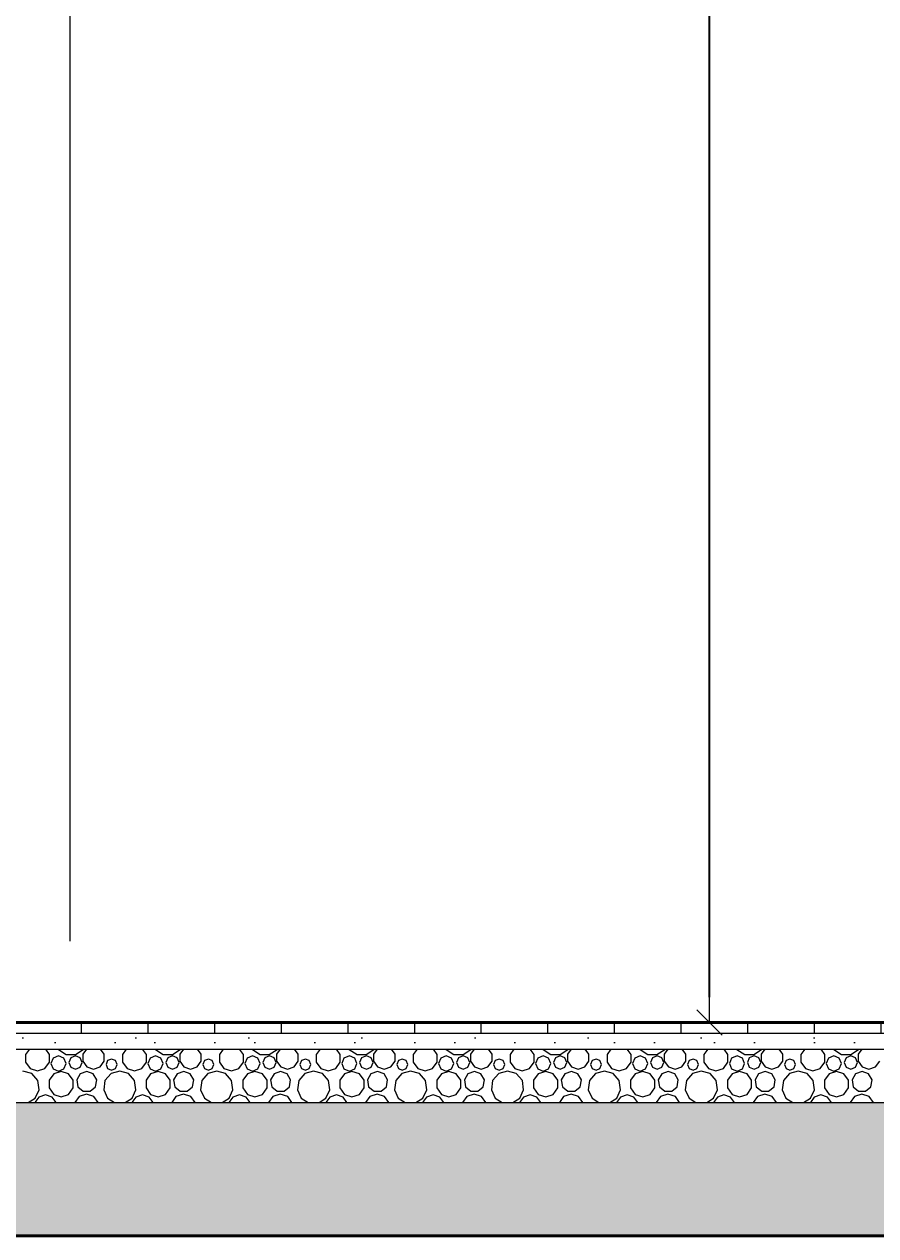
# Model space of a CAD drawing. Header units: millimetres. Extents: x 38742 to 206544, y -3832 to 13261.
# Drawn here: x 190677 to 193873, y 168 to 4715 of the extents above; entities that cross this region are included whole.
import ezdxf
from ezdxf.enums import TextEntityAlignment as Align

# ---------------------------------------------------------------- set-up
doc = ezdxf.new("R2010")
doc.units = ezdxf.units.MM
doc.header["$MEASUREMENT"] = 0
doc.linetypes.add('Штрихштриховая', pattern=[10936.110735, 5291.666508, -2116.666555, 1411.111116, -2116.666555])
for name, color, linetype in [('оси', 7, 'Continuous'), ('перекрытие', 7, 'Continuous'), ('размеры внутр', 7, 'Continuous')]:
    doc.layers.add(name, color=color, linetype=linetype)
for name, color, linetype, lineweight in [('оси_Ном._пера__96', 7, 'Continuous', 13), ('перекрытие_Ном._пера__94', 252, 'Continuous', 13), ('перекрытие_Ном._пера__97', 7, 'Continuous', 20), ('перекрытие_Ном._пера__99', 7, 'Continuous', 40)]:
    doc.layers.add(name, color=color, linetype=linetype, lineweight=lineweight)
doc.styles.add('СГЕНЕРИР_СТИЛЬ_1', font='gost_2_304-81_type.ttf')
doc.dimstyles.new('СГЕНЕРИР_СТИЛЬ__1', dxfattribs={"dimtxt": 270.000005, "dimasz": 95, "dimexe": 0.18, "dimexo": 0, "dimgap": 0.09, "dimtad": 1, "dimtih": 1, "dimtoh": 1, "dimdec": 0, "dimzin": 0, "dimdsep": 46, "dimtxsty": 'СГЕНЕРИР_СТИЛЬ_1', "dimblk": 'ARROWHEAD_6', "dimblk1": 'ARROWHEAD_6', "dimblk2": 'ARROWHEAD_6', "dimcen": 0.09, "dimclrd": 7, "dimclre": 7, "dimclrt": 98, "dimadec": 0, "dimazin": 0, "dimtfac": 1, "dimtdec": 4, "dimtmove": 0, "dimatfit": 3, "dimfxl": 1, "dimtolj": 1, "dimtzin": 0, "dimarcsym": 0})

# ---------------------------------------------------------------- blocks, each defined once
blk = doc.blocks.new('*X110', base_point=(125392.7, 968.2))
at = {"layer": 'перекрытие_Ном._пера__94', "linetype": 'Continuous'}
for p, q in [((190696.6, 868.2), (190682.3, 848.5)), ((190772.3, 848.5), (190758, 868.2)), ((190805.6, 868.2), (190806.2, 866.9)), ((190806.2, 866.9), (190835.2, 848.2)), ((190869.7, 848.2), (190898.7, 866.9)), ((190910.9, 868.2), (190897.1, 849.2)), ((190898.7, 866.9), (190899.3, 868.2)), ((190978, 849.2), (190964.2, 868.2)), ((191060.3, 868.2), (191046, 848.5)), ((191136, 848.5), (191121.7, 868.2)), ((191169.3, 868.2), (191169.9, 866.9)), ((191169.9, 866.9), (191198.9, 848.2)), ((191233.4, 848.2), (191262.4, 866.9)), ((191274.6, 868.2), (191260.8, 849.2)), ((191262.4, 866.9), (191263, 868.2)), ((191341.7, 849.2), (191327.9, 868.2)), ((191424.1, 868.2), (191409.8, 848.5)), ((191499.7, 848.5), (191485.4, 868.2)), ((191533, 868.2), (191533.6, 866.9)), ((191533.6, 866.9), (191562.6, 848.2)), ((191597.1, 848.2), (191626.1, 866.9)), ((191638.3, 868.2), (191624.5, 849.2)), ((191626.1, 866.9), (191626.7, 868.2)), ((191705.4, 849.2), (191691.7, 868.2)), ((191787.8, 868.2), (191773.5, 848.5)), ((191863.4, 848.5), (191849.1, 868.2)), ((191896.7, 868.2), (191897.3, 866.9)), ((191897.3, 866.9), (191926.3, 848.2)), ((191960.8, 848.2), (191989.8, 866.9)), ((192002, 868.2), (191988.2, 849.2)), ((191989.8, 866.9), (191990.4, 868.2)), ((192069.2, 849.2), (192055.4, 868.2)), ((192151.5, 868.2), (192137.2, 848.5)), ((192227.2, 848.5), (192212.9, 868.2)), ((192260.4, 868.2), (192261, 866.9)), ((192261, 866.9), (192290, 848.2)), ((192324.5, 848.2), (192353.6, 866.9)), ((192365.7, 868.2), (192351.9, 849.2)), ((192353.6, 866.9), (192354.1, 868.2)), ((192432.9, 849.2), (192419.1, 868.2)), ((192515.2, 868.2), (192500.9, 848.5)), ((192590.9, 848.5), (192576.6, 868.2)), ((192624.1, 868.2), (192624.7, 866.9)), ((192624.7, 866.9), (192653.8, 848.2)), ((192688.2, 848.2), (192717.3, 866.9)), ((192729.4, 868.2), (192715.6, 849.2)), ((192717.3, 866.9), (192717.9, 868.2)), ((192796.6, 849.2), (192782.8, 868.2)), ((192878.9, 868.2), (192864.6, 848.5)), ((192954.6, 848.5), (192940.3, 868.2)), ((192987.9, 868.2), (192988.4, 866.9)), ((192988.4, 866.9), (193017.5, 848.2)), ((193052, 848.2), (193081, 866.9)), ((193093.1, 868.2), (193079.3, 849.2)), ((193081, 866.9), (193081.6, 868.2)), ((193160.3, 849.2), (193146.5, 868.2)), ((193242.6, 868.2), (193228.3, 848.5)), ((193318.3, 848.5), (193304, 868.2)), ((193351.6, 868.2), (193352.2, 866.9)), ((193352.2, 866.9), (193381.2, 848.2)), ((193415.7, 848.2), (193444.7, 866.9)), ((193456.8, 868.2), (193443, 849.2)), ((193444.7, 866.9), (193445.3, 868.2)), ((193524, 849.2), (193510.2, 868.2)), ((193606.3, 868.2), (193592, 848.5)), ((193682, 848.5), (193667.7, 868.2)), ((193715.3, 868.2), (193715.9, 866.9)), ((193715.9, 866.9), (193744.9, 848.2)), ((193779.4, 848.2), (193808.4, 866.9)), ((193820.5, 868.2), (193806.8, 849.2)), ((193808.4, 866.9), (193809, 868.2)), ((190682.3, 848.5), (190682.3, 819.3)), ((190682.3, 819.3), (190699.5, 795.6)), ((190755.1, 795.6), (190772.3, 819.3)), ((190772.3, 819.3), (190772.3, 848.5)), ((190786.1, 835), (190777.8, 814.8)), ((190806.4, 843.4), (190786.1, 835)), ((190826.6, 835), (190806.4, 843.4)), ((190835, 814.8), (190826.6, 835)), ((190835.2, 848.2), (190869.7, 848.2)), ((190852.5, 836.1), (190845.1, 818.3)), ((190870.2, 843.4), (190852.5, 836.1)), ((190887.9, 836.1), (190870.2, 843.4)), ((190895.3, 818.3), (190887.9, 836.1)), ((190897.1, 849.2), (190897.1, 822.9)), ((190897.1, 822.9), (190912.6, 801.6)), ((190962.6, 801.6), (190978, 822.9)), ((190978, 822.9), (190978, 849.2)), ((190990.3, 825.3), (190984.3, 810.6)), ((191004.9, 831.3), (190990.3, 825.3)), ((191019.6, 825.3), (191004.9, 831.3)), ((191025.6, 810.6), (191019.6, 825.3)), ((191046, 848.5), (191046, 819.3)), ((191046, 819.3), (191063.2, 795.6)), ((191118.8, 795.6), (191136, 819.3)), ((191136, 819.3), (191136, 848.5)), ((191149.9, 835), (191141.5, 814.8)), ((191170.1, 843.4), (191149.9, 835)), ((191190.3, 835), (191170.1, 843.4)), ((191198.7, 814.8), (191190.3, 835)), ((191198.9, 848.2), (191233.4, 848.2)), ((191216.2, 836.1), (191208.8, 818.3)), ((191233.9, 843.4), (191216.2, 836.1)), ((191251.6, 836.1), (191233.9, 843.4)), ((191259, 818.3), (191251.6, 836.1)), ((191260.8, 849.2), (191260.8, 822.9)), ((191260.8, 822.9), (191276.3, 801.6)), ((191326.3, 801.6), (191341.7, 822.9)), ((191341.7, 822.9), (191341.7, 849.2)), ((191354, 825.3), (191348, 810.6)), ((191368.6, 831.3), (191354, 825.3)), ((191383.3, 825.3), (191368.6, 831.3)), ((191389.3, 810.6), (191383.3, 825.3)), ((191409.8, 848.5), (191409.8, 819.3)), ((191409.8, 819.3), (191426.9, 795.6)), ((191482.6, 795.6), (191499.7, 819.3)), ((191499.7, 819.3), (191499.7, 848.5)), ((191513.6, 835), (191505.2, 814.8)), ((191533.8, 843.4), (191513.6, 835)), ((191554, 835), (191533.8, 843.4)), ((191562.4, 814.8), (191554, 835)), ((191562.6, 848.2), (191597.1, 848.2)), ((191579.9, 836.1), (191572.5, 818.3)), ((191597.6, 843.4), (191579.9, 836.1)), ((191615.3, 836.1), (191597.6, 843.4)), ((191622.7, 818.3), (191615.3, 836.1)), ((191624.5, 849.2), (191624.5, 822.9)), ((191624.5, 822.9), (191640, 801.6)), ((191690, 801.6), (191705.4, 822.9)), ((191705.4, 822.9), (191705.4, 849.2)), ((191717.7, 825.3), (191711.7, 810.6)), ((191732.4, 831.3), (191717.7, 825.3)), ((191747, 825.3), (191732.4, 831.3)), ((191753, 810.6), (191747, 825.3)), ((191773.5, 848.5), (191773.5, 819.3)), ((191773.5, 819.3), (191790.6, 795.6)), ((191846.3, 795.6), (191863.4, 819.3)), ((191863.4, 819.3), (191863.4, 848.5)), ((191877.3, 835), (191868.9, 814.8)), ((191897.5, 843.4), (191877.3, 835)), ((191917.7, 835), (191897.5, 843.4)), ((191926.1, 814.8), (191917.7, 835)), ((191926.3, 848.2), (191960.8, 848.2)), ((191943.6, 836.1), (191936.2, 818.3)), ((191961.3, 843.4), (191943.6, 836.1)), ((191979, 836.1), (191961.3, 843.4)), ((191986.4, 818.3), (191979, 836.1)), ((191988.2, 849.2), (191988.2, 822.9)), ((191988.2, 822.9), (192003.7, 801.6)), ((192053.7, 801.6), (192069.2, 822.9)), ((192069.2, 822.9), (192069.2, 849.2)), ((192081.4, 825.3), (192075.4, 810.6)), ((192096.1, 831.3), (192081.4, 825.3)), ((192110.7, 825.3), (192096.1, 831.3)), ((192116.7, 810.6), (192110.7, 825.3)), ((192137.2, 848.5), (192137.2, 819.3)), ((192137.2, 819.3), (192154.4, 795.6)), ((192210, 795.6), (192227.2, 819.3)), ((192227.2, 819.3), (192227.2, 848.5)), ((192241, 835), (192232.6, 814.8)), ((192261.2, 843.4), (192241, 835)), ((192281.4, 835), (192261.2, 843.4)), ((192289.8, 814.8), (192281.4, 835)), ((192290, 848.2), (192324.5, 848.2)), ((192307.3, 836.1), (192299.9, 818.3)), ((192325, 843.4), (192307.3, 836.1)), ((192342.7, 836.1), (192325, 843.4)), ((192350.1, 818.3), (192342.7, 836.1)), ((192351.9, 849.2), (192351.9, 822.9)), ((192351.9, 822.9), (192367.4, 801.6)), ((192417.4, 801.6), (192432.9, 822.9)), ((192432.9, 822.9), (192432.9, 849.2)), ((192445.1, 825.3), (192439.1, 810.6)), ((192459.8, 831.3), (192445.1, 825.3)), ((192474.4, 825.3), (192459.8, 831.3)), ((192480.4, 810.6), (192474.4, 825.3)), ((192500.9, 848.5), (192500.9, 819.3)), ((192500.9, 819.3), (192518.1, 795.6)), ((192573.7, 795.6), (192590.9, 819.3)), ((192590.9, 819.3), (192590.9, 848.5)), ((192604.7, 835), (192596.3, 814.8)), ((192624.9, 843.4), (192604.7, 835)), ((192645.1, 835), (192624.9, 843.4)), ((192653.5, 814.8), (192645.1, 835)), ((192653.8, 848.2), (192688.2, 848.2)), ((192671, 836.1), (192663.7, 818.3)), ((192688.7, 843.4), (192671, 836.1)), ((192706.5, 836.1), (192688.7, 843.4)), ((192713.8, 818.3), (192706.5, 836.1)), ((192715.6, 849.2), (192715.6, 822.9)), ((192715.6, 822.9), (192731.1, 801.6)), ((192781.1, 801.6), (192796.6, 822.9)), ((192796.6, 822.9), (192796.6, 849.2)), ((192808.9, 825.3), (192802.8, 810.6)), ((192823.5, 831.3), (192808.9, 825.3)), ((192838.1, 825.3), (192823.5, 831.3)), ((192844.1, 810.6), (192838.1, 825.3)), ((192864.6, 848.5), (192864.6, 819.3)), ((192864.6, 819.3), (192881.8, 795.6)), ((192937.4, 795.6), (192954.6, 819.3)), ((192954.6, 819.3), (192954.6, 848.5)), ((192968.4, 835), (192960, 814.8)), ((192988.6, 843.4), (192968.4, 835)), ((193008.8, 835), (192988.6, 843.4)), ((193017.2, 814.8), (193008.8, 835)), ((193017.5, 848.2), (193052, 848.2)), ((193034.7, 836.1), (193027.4, 818.3)), ((193052.4, 843.4), (193034.7, 836.1)), ((193070.2, 836.1), (193052.4, 843.4)), ((193077.5, 818.3), (193070.2, 836.1)), ((193079.3, 849.2), (193079.3, 822.9)), ((193079.3, 822.9), (193094.8, 801.6)), ((193144.8, 801.6), (193160.3, 822.9)), ((193160.3, 822.9), (193160.3, 849.2)), ((193172.6, 825.3), (193166.5, 810.6)), ((193187.2, 831.3), (193172.6, 825.3)), ((193201.8, 825.3), (193187.2, 831.3)), ((193207.9, 810.6), (193201.8, 825.3)), ((193228.3, 848.5), (193228.3, 819.3)), ((193228.3, 819.3), (193245.5, 795.6)), ((193301.1, 795.6), (193318.3, 819.3)), ((193318.3, 819.3), (193318.3, 848.5)), ((193332.1, 835), (193323.7, 814.8)), ((193352.3, 843.4), (193332.1, 835)), ((193372.5, 835), (193352.3, 843.4)), ((193380.9, 814.8), (193372.5, 835)), ((193381.2, 848.2), (193415.7, 848.2)), ((193398.4, 836.1), (193391.1, 818.3)), ((193416.1, 843.4), (193398.4, 836.1)), ((193433.9, 836.1), (193416.1, 843.4)), ((193441.2, 818.3), (193433.9, 836.1)), ((193443, 849.2), (193443, 822.9)), ((193443, 822.9), (193458.5, 801.6)), ((193508.5, 801.6), (193524, 822.9)), ((193524, 822.9), (193524, 849.2)), ((193536.3, 825.3), (193530.2, 810.6)), ((193550.9, 831.3), (193536.3, 825.3)), ((193565.5, 825.3), (193550.9, 831.3)), ((193571.6, 810.6), (193565.5, 825.3)), ((193592, 848.5), (193592, 819.3)), ((193592, 819.3), (193609.2, 795.6)), ((193664.8, 795.6), (193682, 819.3)), ((193682, 819.3), (193682, 848.5)), ((193695.8, 835), (193687.4, 814.8)), ((193716, 843.4), (193695.8, 835)), ((193736.2, 835), (193716, 843.4)), ((193744.6, 814.8), (193736.2, 835)), ((193744.9, 848.2), (193779.4, 848.2)), ((193762.1, 836.1), (193754.8, 818.3)), ((193779.8, 843.4), (193762.1, 836.1)), ((193797.6, 836.1), (193779.8, 843.4)), ((193804.9, 818.3), (193797.6, 836.1)), ((193806.8, 849.2), (193806.8, 822.9)), ((193806.8, 822.9), (193822.2, 801.6)), ((193872.2, 801.6), (193887.7, 822.9)), ((190705.6, 776.5), (190672.5, 786.2)), ((190699.5, 795.6), (190727.3, 786.6)), ((190728.1, 750.4), (190705.6, 776.5)), ((190727.3, 786.6), (190755.1, 795.6)), ((190788, 776), (190770.7, 752.2)), ((190777.8, 814.8), (190786.1, 794.6)), ((190786.1, 794.6), (190806.4, 786.2)), ((190816, 785.1), (190788, 776)), ((190806.4, 786.2), (190826.6, 794.6)), ((190844.1, 776), (190816, 785.1)), ((190826.6, 794.6), (190835, 814.8)), ((190861.4, 752.2), (190844.1, 776)), ((190845.1, 818.3), (190852.5, 800.6)), ((190852.5, 800.6), (190870.2, 793.3)), ((190870.2, 793.3), (190887.9, 800.6)), ((190887.4, 775.6), (190874.3, 752.9)), ((190912.1, 784.6), (190887.4, 775.6)), ((190887.9, 800.6), (190895.3, 818.3)), ((190936.7, 775.6), (190912.1, 784.6)), ((190912.6, 801.6), (190937.6, 793.5)), ((190949.8, 752.9), (190936.7, 775.6)), ((190937.6, 793.5), (190962.6, 801.6)), ((191003.1, 776.5), (190980.5, 750.4)), ((190984.3, 810.6), (190990.3, 796)), ((190990.3, 796), (191004.9, 790)), ((191036.2, 786.2), (191003.1, 776.5)), ((191004.9, 790), (191019.6, 796)), ((191019.6, 796), (191025.6, 810.6)), ((191069.3, 776.5), (191036.2, 786.2)), ((191063.2, 795.6), (191091, 786.6)), ((191091.8, 750.4), (191069.3, 776.5)), ((191091, 786.6), (191118.8, 795.6)), ((191151.7, 776), (191134.4, 752.2)), ((191141.5, 814.8), (191149.9, 794.6)), ((191149.9, 794.6), (191170.1, 786.2)), ((191179.7, 785.1), (191151.7, 776)), ((191170.1, 786.2), (191190.3, 794.6)), ((191207.8, 776), (191179.7, 785.1)), ((191190.3, 794.6), (191198.7, 814.8)), ((191225.1, 752.2), (191207.8, 776)), ((191208.8, 818.3), (191216.2, 800.6)), ((191216.2, 800.6), (191233.9, 793.3)), ((191233.9, 793.3), (191251.6, 800.6)), ((191251.1, 775.6), (191238, 752.9)), ((191275.8, 784.6), (191251.1, 775.6)), ((191251.6, 800.6), (191259, 818.3)), ((191300.4, 775.6), (191275.8, 784.6)), ((191276.3, 801.6), (191301.3, 793.5)), ((191313.5, 752.9), (191300.4, 775.6)), ((191301.3, 793.5), (191326.3, 801.6)), ((191366.8, 776.5), (191344.2, 750.4)), ((191348, 810.6), (191354, 796)), ((191354, 796), (191368.6, 790)), ((191399.9, 786.2), (191366.8, 776.5)), ((191368.6, 790), (191383.3, 796)), ((191383.3, 796), (191389.3, 810.6)), ((191433, 776.5), (191399.9, 786.2)), ((191426.9, 795.6), (191454.7, 786.6)), ((191455.6, 750.4), (191433, 776.5)), ((191454.7, 786.6), (191482.6, 795.6)), ((191515.4, 776), (191498.1, 752.2)), ((191505.2, 814.8), (191513.6, 794.6)), ((191513.6, 794.6), (191533.8, 786.2)), ((191543.4, 785.1), (191515.4, 776)), ((191533.8, 786.2), (191554, 794.6)), ((191571.5, 776), (191543.4, 785.1)), ((191554, 794.6), (191562.4, 814.8)), ((191588.8, 752.2), (191571.5, 776)), ((191572.5, 818.3), (191579.9, 800.6)), ((191579.9, 800.6), (191597.6, 793.3)), ((191597.6, 793.3), (191615.3, 800.6)), ((191614.8, 775.6), (191601.7, 752.9)), ((191639.5, 784.6), (191614.8, 775.6)), ((191615.3, 800.6), (191622.7, 818.3)), ((191664.1, 775.6), (191639.5, 784.6)), ((191640, 801.6), (191665, 793.5)), ((191677.2, 752.9), (191664.1, 775.6)), ((191665, 793.5), (191690, 801.6)), ((191730.5, 776.5), (191707.9, 750.4)), ((191711.7, 810.6), (191717.7, 796)), ((191717.7, 796), (191732.4, 790)), ((191763.6, 786.2), (191730.5, 776.5)), ((191732.4, 790), (191747, 796)), ((191747, 796), (191753, 810.6)), ((191796.7, 776.5), (191763.6, 786.2)), ((191790.6, 795.6), (191818.5, 786.6)), ((191819.3, 750.4), (191796.7, 776.5)), ((191818.5, 786.6), (191846.3, 795.6)), ((191879.1, 776), (191861.8, 752.2)), ((191868.9, 814.8), (191877.3, 794.6)), ((191877.3, 794.6), (191897.5, 786.2)), ((191907.1, 785.1), (191879.1, 776)), ((191897.5, 786.2), (191917.7, 794.6)), ((191935.2, 776), (191907.1, 785.1)), ((191917.7, 794.6), (191926.1, 814.8)), ((191952.5, 752.2), (191935.2, 776)), ((191936.2, 818.3), (191943.6, 800.6)), ((191943.6, 800.6), (191961.3, 793.3)), ((191961.3, 793.3), (191979, 800.6)), ((191978.5, 775.6), (191965.4, 752.9)), ((192003.2, 784.6), (191978.5, 775.6)), ((191979, 800.6), (191986.4, 818.3)), ((192027.8, 775.6), (192003.2, 784.6)), ((192003.7, 801.6), (192028.7, 793.5)), ((192041, 752.9), (192027.8, 775.6)), ((192028.7, 793.5), (192053.7, 801.6)), ((192094.2, 776.5), (192071.6, 750.4)), ((192075.4, 810.6), (192081.4, 796)), ((192081.4, 796), (192096.1, 790)), ((192127.3, 786.2), (192094.2, 776.5)), ((192096.1, 790), (192110.7, 796)), ((192110.7, 796), (192116.7, 810.6)), ((192160.4, 776.5), (192127.3, 786.2)), ((192154.4, 795.6), (192182.2, 786.6)), ((192183, 750.4), (192160.4, 776.5)), ((192182.2, 786.6), (192210, 795.6)), ((192242.8, 776), (192225.5, 752.2)), ((192232.6, 814.8), (192241, 794.6)), ((192241, 794.6), (192261.2, 786.2)), ((192270.9, 785.1), (192242.8, 776)), ((192261.2, 786.2), (192281.4, 794.6)), ((192298.9, 776), (192270.9, 785.1)), ((192281.4, 794.6), (192289.8, 814.8)), ((192316.2, 752.2), (192298.9, 776)), ((192299.9, 818.3), (192307.3, 800.6)), ((192307.3, 800.6), (192325, 793.3)), ((192325, 793.3), (192342.7, 800.6)), ((192342.2, 775.6), (192329.1, 752.9)), ((192366.9, 784.6), (192342.2, 775.6)), ((192342.7, 800.6), (192350.1, 818.3)), ((192391.5, 775.6), (192366.9, 784.6)), ((192367.4, 801.6), (192392.4, 793.5)), ((192404.7, 752.9), (192391.5, 775.6)), ((192392.4, 793.5), (192417.4, 801.6)), ((192457.9, 776.5), (192435.3, 750.4)), ((192439.1, 810.6), (192445.1, 796)), ((192445.1, 796), (192459.8, 790)), ((192491, 786.2), (192457.9, 776.5)), ((192459.8, 790), (192474.4, 796)), ((192474.4, 796), (192480.4, 810.6)), ((192524.1, 776.5), (192491, 786.2)), ((192518.1, 795.6), (192545.9, 786.6)), ((192546.7, 750.4), (192524.1, 776.5)), ((192545.9, 786.6), (192573.7, 795.6)), ((192606.5, 776), (192589.2, 752.2)), ((192596.3, 814.8), (192604.7, 794.6)), ((192604.7, 794.6), (192624.9, 786.2)), ((192634.6, 785.1), (192606.5, 776)), ((192624.9, 786.2), (192645.1, 794.6)), ((192662.6, 776), (192634.6, 785.1)), ((192645.1, 794.6), (192653.5, 814.8)), ((192679.9, 752.2), (192662.6, 776)), ((192663.7, 818.3), (192671, 800.6)), ((192671, 800.6), (192688.7, 793.3)), ((192688.7, 793.3), (192706.5, 800.6)), ((192705.9, 775.6), (192692.8, 752.9)), ((192730.6, 784.6), (192705.9, 775.6)), ((192706.5, 800.6), (192713.8, 818.3)), ((192755.3, 775.6), (192730.6, 784.6)), ((192731.1, 801.6), (192756.1, 793.5)), ((192768.4, 752.9), (192755.3, 775.6)), ((192756.1, 793.5), (192781.1, 801.6)), ((192821.6, 776.5), (192799, 750.4)), ((192802.8, 810.6), (192808.9, 796)), ((192808.9, 796), (192823.5, 790)), ((192854.7, 786.2), (192821.6, 776.5)), ((192823.5, 790), (192838.1, 796)), ((192838.1, 796), (192844.1, 810.6)), ((192887.8, 776.5), (192854.7, 786.2)), ((192881.8, 795.6), (192909.6, 786.6)), ((192910.4, 750.4), (192887.8, 776.5)), ((192909.6, 786.6), (192937.4, 795.6)), ((192970.2, 776), (192952.9, 752.2)), ((192960, 814.8), (192968.4, 794.6)), ((192968.4, 794.6), (192988.6, 786.2)), ((192998.3, 785.1), (192970.2, 776)), ((192988.6, 786.2), (193008.8, 794.6)), ((193026.3, 776), (192998.3, 785.1)), ((193008.8, 794.6), (193017.2, 814.8)), ((193043.6, 752.2), (193026.3, 776)), ((193027.4, 818.3), (193034.7, 800.6)), ((193034.7, 800.6), (193052.4, 793.3)), ((193052.4, 793.3), (193070.2, 800.6)), ((193069.6, 775.6), (193056.5, 752.9)), ((193094.3, 784.6), (193069.6, 775.6)), ((193070.2, 800.6), (193077.5, 818.3)), ((193119, 775.6), (193094.3, 784.6)), ((193094.8, 801.6), (193119.8, 793.5)), ((193132.1, 752.9), (193119, 775.6)), ((193119.8, 793.5), (193144.8, 801.6)), ((193185.3, 776.5), (193162.7, 750.4)), ((193166.5, 810.6), (193172.6, 796)), ((193172.6, 796), (193187.2, 790)), ((193218.4, 786.2), (193185.3, 776.5)), ((193187.2, 790), (193201.8, 796)), ((193201.8, 796), (193207.9, 810.6)), ((193251.5, 776.5), (193218.4, 786.2)), ((193245.5, 795.6), (193273.3, 786.6)), ((193274.1, 750.4), (193251.5, 776.5)), ((193273.3, 786.6), (193301.1, 795.6)), ((193333.9, 776), (193316.6, 752.2)), ((193323.7, 814.8), (193332.1, 794.6)), ((193332.1, 794.6), (193352.3, 786.2)), ((193362, 785.1), (193333.9, 776)), ((193352.3, 786.2), (193372.5, 794.6)), ((193390, 776), (193362, 785.1)), ((193372.5, 794.6), (193380.9, 814.8)), ((193407.3, 752.2), (193390, 776)), ((193391.1, 818.3), (193398.4, 800.6)), ((193398.4, 800.6), (193416.1, 793.3)), ((193416.1, 793.3), (193433.9, 800.6)), ((193433.4, 775.6), (193420.2, 752.9)), ((193458, 784.6), (193433.4, 775.6)), ((193433.9, 800.6), (193441.2, 818.3)), ((193482.7, 775.6), (193458, 784.6)), ((193458.5, 801.6), (193483.5, 793.5)), ((193495.8, 752.9), (193482.7, 775.6)), ((193483.5, 793.5), (193508.5, 801.6)), ((193549, 776.5), (193526.4, 750.4)), ((193530.2, 810.6), (193536.3, 796)), ((193536.3, 796), (193550.9, 790)), ((193582.1, 786.2), (193549, 776.5)), ((193550.9, 790), (193565.5, 796)), ((193565.5, 796), (193571.6, 810.6)), ((193615.2, 776.5), (193582.1, 786.2)), ((193609.2, 795.6), (193637, 786.6)), ((193637.8, 750.4), (193615.2, 776.5)), ((193637, 786.6), (193664.8, 795.6)), ((193697.6, 776), (193680.3, 752.2)), ((193687.4, 814.8), (193695.8, 794.6)), ((193695.8, 794.6), (193716, 786.2)), ((193725.7, 785.1), (193697.6, 776)), ((193716, 786.2), (193736.2, 794.6)), ((193753.7, 776), (193725.7, 785.1)), ((193736.2, 794.6), (193744.6, 814.8)), ((193771.1, 752.2), (193753.7, 776)), ((193754.8, 818.3), (193762.1, 800.6)), ((193762.1, 800.6), (193779.8, 793.3)), ((193779.8, 793.3), (193797.6, 800.6)), ((193797.1, 775.6), (193783.9, 752.9)), ((193821.7, 784.6), (193797.1, 775.6)), ((193797.6, 800.6), (193804.9, 818.3)), ((193846.4, 775.6), (193821.7, 784.6)), ((193822.2, 801.6), (193847.2, 793.5)), ((193859.5, 752.9), (193846.4, 775.6)), ((193847.2, 793.5), (193872.2, 801.6)), ((190733, 716.3), (190728.1, 750.4)), ((190770.7, 752.2), (190770.7, 722.7)), ((190861.4, 722.7), (190861.4, 752.2)), ((190874.3, 752.9), (190878.8, 727.1)), ((190945.3, 727.1), (190949.8, 752.9)), ((190980.5, 750.4), (190975.6, 716.3)), ((191096.8, 716.3), (191091.8, 750.4)), ((191134.4, 752.2), (191134.4, 722.7)), ((191225.1, 722.7), (191225.1, 752.2)), ((191238, 752.9), (191242.5, 727.1)), ((191309, 727.1), (191313.5, 752.9)), ((191344.2, 750.4), (191339.3, 716.3)), ((191460.5, 716.3), (191455.6, 750.4)), ((191498.1, 752.2), (191498.1, 722.7)), ((191588.8, 722.7), (191588.8, 752.2)), ((191601.7, 752.9), (191606.3, 727.1)), ((191672.7, 727.1), (191677.2, 752.9)), ((191707.9, 750.4), (191703, 716.3)), ((191824.2, 716.3), (191819.3, 750.4)), ((191861.8, 752.2), (191861.8, 722.7)), ((191952.5, 722.7), (191952.5, 752.2)), ((191965.4, 752.9), (191970, 727.1)), ((192036.4, 727.1), (192041, 752.9)), ((192071.6, 750.4), (192066.7, 716.3)), ((192187.9, 716.3), (192183, 750.4)), ((192225.5, 752.2), (192225.5, 722.7)), ((192316.2, 722.7), (192316.2, 752.2)), ((192329.1, 752.9), (192333.7, 727.1)), ((192400.1, 727.1), (192404.7, 752.9)), ((192435.3, 750.4), (192430.4, 716.3)), ((192551.6, 716.3), (192546.7, 750.4)), ((192589.2, 752.2), (192589.2, 722.7)), ((192679.9, 722.7), (192679.9, 752.2)), ((192692.8, 752.9), (192697.4, 727.1)), ((192763.8, 727.1), (192768.4, 752.9)), ((192799, 750.4), (192794.1, 716.3)), ((192915.3, 716.3), (192910.4, 750.4)), ((192952.9, 752.2), (192952.9, 722.7)), ((193043.6, 722.7), (193043.6, 752.2)), ((193056.5, 752.9), (193061.1, 727.1)), ((193127.5, 727.1), (193132.1, 752.9)), ((193162.7, 750.4), (193157.8, 716.3)), ((193279, 716.3), (193274.1, 750.4)), ((193316.6, 752.2), (193316.6, 722.7)), ((193407.3, 722.7), (193407.3, 752.2)), ((193420.2, 752.9), (193424.8, 727.1)), ((193491.2, 727.1), (193495.8, 752.9)), ((193526.4, 750.4), (193521.5, 716.3)), ((193642.7, 716.3), (193637.8, 750.4)), ((193680.3, 752.2), (193680.3, 722.7)), ((193771.1, 722.7), (193771.1, 752.2)), ((193783.9, 752.9), (193788.5, 727.1)), ((193854.9, 727.1), (193859.5, 752.9)), ((190692.7, 668.2), (190718.7, 684.9)), ((190732.6, 688.5), (190717.8, 668.2)), ((190718.7, 684.9), (190733, 716.3)), ((190757.6, 696.6), (190732.6, 688.5)), ((190782.6, 688.5), (190757.6, 696.6)), ((190770.7, 722.7), (190788, 698.8)), ((190797.3, 668.2), (190782.6, 688.5)), ((190788, 698.8), (190816, 689.7)), ((190816, 689.7), (190844.1, 698.8)), ((190844.1, 698.8), (190861.4, 722.7)), ((190883.2, 690.2), (190867.3, 668.2)), ((190878.8, 727.1), (190898.9, 710.2)), ((190911, 699.2), (190883.2, 690.2)), ((190898.9, 710.2), (190925.2, 710.2)), ((190938.8, 690.2), (190911, 699.2)), ((190925.2, 710.2), (190945.3, 727.1)), ((190954.8, 668.2), (190938.8, 690.2)), ((190975.6, 716.3), (190989.9, 684.9)), ((190989.9, 684.9), (191015.9, 668.2)), ((191056.4, 668.2), (191082.4, 684.9)), ((191096.3, 688.5), (191081.5, 668.2)), ((191082.4, 684.9), (191096.8, 716.3)), ((191121.3, 696.6), (191096.3, 688.5)), ((191146.3, 688.5), (191121.3, 696.6)), ((191134.4, 722.7), (191151.7, 698.8)), ((191161, 668.2), (191146.3, 688.5)), ((191151.7, 698.8), (191179.7, 689.7)), ((191179.7, 689.7), (191207.8, 698.8)), ((191207.8, 698.8), (191225.1, 722.7)), ((191246.9, 690.2), (191231, 668.2)), ((191242.5, 727.1), (191262.6, 710.2)), ((191274.7, 699.2), (191246.9, 690.2)), ((191262.6, 710.2), (191288.9, 710.2)), ((191302.6, 690.2), (191274.7, 699.2)), ((191288.9, 710.2), (191309, 727.1)), ((191318.5, 668.2), (191302.6, 690.2)), ((191339.3, 716.3), (191353.6, 684.9)), ((191353.6, 684.9), (191379.6, 668.2)), ((191420.1, 668.2), (191446.1, 684.9)), ((191460, 688.5), (191445.2, 668.2)), ((191446.1, 684.9), (191460.5, 716.3)), ((191485, 696.6), (191460, 688.5)), ((191510, 688.5), (191485, 696.6)), ((191498.1, 722.7), (191515.4, 698.8)), ((191524.7, 668.2), (191510, 688.5)), ((191515.4, 698.8), (191543.4, 689.7)), ((191543.4, 689.7), (191571.5, 698.8)), ((191571.5, 698.8), (191588.8, 722.7)), ((191610.6, 690.2), (191594.7, 668.2)), ((191606.3, 727.1), (191626.4, 710.2)), ((191638.5, 699.2), (191610.6, 690.2)), ((191626.4, 710.2), (191652.6, 710.2)), ((191666.3, 690.2), (191638.5, 699.2)), ((191652.6, 710.2), (191672.7, 727.1)), ((191682.2, 668.2), (191666.3, 690.2)), ((191703, 716.3), (191717.3, 684.9)), ((191717.3, 684.9), (191743.3, 668.2)), ((191783.8, 668.2), (191809.8, 684.9)), ((191823.7, 688.5), (191808.9, 668.2)), ((191809.8, 684.9), (191824.2, 716.3)), ((191848.7, 696.6), (191823.7, 688.5)), ((191873.7, 688.5), (191848.7, 696.6)), ((191861.8, 722.7), (191879.1, 698.8)), ((191888.4, 668.2), (191873.7, 688.5)), ((191879.1, 698.8), (191907.1, 689.7)), ((191907.1, 689.7), (191935.2, 698.8)), ((191935.2, 698.8), (191952.5, 722.7)), ((191974.4, 690.2), (191958.4, 668.2)), ((191970, 727.1), (191990.1, 710.2)), ((192002.2, 699.2), (191974.4, 690.2)), ((191990.1, 710.2), (192016.3, 710.2)), ((192030, 690.2), (192002.2, 699.2)), ((192016.3, 710.2), (192036.4, 727.1)), ((192045.9, 668.2), (192030, 690.2)), ((192066.7, 716.3), (192081, 684.9)), ((192081, 684.9), (192107, 668.2)), ((192147.6, 668.2), (192173.6, 684.9)), ((192187.4, 688.5), (192172.6, 668.2)), ((192173.6, 684.9), (192187.9, 716.3)), ((192212.4, 696.6), (192187.4, 688.5)), ((192237.4, 688.5), (192212.4, 696.6)), ((192225.5, 722.7), (192242.8, 698.8)), ((192252.2, 668.2), (192237.4, 688.5)), ((192242.8, 698.8), (192270.9, 689.7)), ((192270.9, 689.7), (192298.9, 698.8)), ((192298.9, 698.8), (192316.2, 722.7)), ((192338.1, 690.2), (192322.1, 668.2)), ((192333.7, 727.1), (192353.8, 710.2)), ((192365.9, 699.2), (192338.1, 690.2)), ((192353.8, 710.2), (192380, 710.2)), ((192393.7, 690.2), (192365.9, 699.2)), ((192380, 710.2), (192400.1, 727.1)), ((192409.6, 668.2), (192393.7, 690.2)), ((192430.4, 716.3), (192444.7, 684.9)), ((192444.7, 684.9), (192470.7, 668.2)), ((192511.3, 668.2), (192537.3, 684.9)), ((192551.1, 688.5), (192536.3, 668.2)), ((192537.3, 684.9), (192551.6, 716.3)), ((192576.1, 696.6), (192551.1, 688.5)), ((192601.1, 688.5), (192576.1, 696.6)), ((192589.2, 722.7), (192606.5, 698.8)), ((192615.9, 668.2), (192601.1, 688.5)), ((192606.5, 698.8), (192634.6, 689.7)), ((192634.6, 689.7), (192662.6, 698.8)), ((192662.6, 698.8), (192679.9, 722.7)), ((192701.8, 690.2), (192685.8, 668.2)), ((192697.4, 727.1), (192717.5, 710.2)), ((192729.6, 699.2), (192701.8, 690.2)), ((192717.5, 710.2), (192743.7, 710.2)), ((192757.4, 690.2), (192729.6, 699.2)), ((192743.7, 710.2), (192763.8, 727.1)), ((192773.4, 668.2), (192757.4, 690.2)), ((192794.1, 716.3), (192808.4, 684.9)), ((192808.4, 684.9), (192834.4, 668.2)), ((192875, 668.2), (192901, 684.9)), ((192914.8, 688.5), (192900.1, 668.2)), ((192901, 684.9), (192915.3, 716.3)), ((192939.8, 696.6), (192914.8, 688.5)), ((192964.8, 688.5), (192939.8, 696.6)), ((192952.9, 722.7), (192970.2, 698.8)), ((192979.6, 668.2), (192964.8, 688.5)), ((192970.2, 698.8), (192998.3, 689.7)), ((192998.3, 689.7), (193026.3, 698.8)), ((193026.3, 698.8), (193043.6, 722.7)), ((193065.5, 690.2), (193049.5, 668.2)), ((193061.1, 727.1), (193081.2, 710.2)), ((193093.3, 699.2), (193065.5, 690.2)), ((193081.2, 710.2), (193107.4, 710.2)), ((193121.1, 690.2), (193093.3, 699.2)), ((193107.4, 710.2), (193127.5, 727.1)), ((193137.1, 668.2), (193121.1, 690.2)), ((193157.8, 716.3), (193172.2, 684.9)), ((193172.2, 684.9), (193198.1, 668.2)), ((193238.7, 668.2), (193264.7, 684.9)), ((193278.5, 688.5), (193263.8, 668.2)), ((193264.7, 684.9), (193279, 716.3)), ((193303.5, 696.6), (193278.5, 688.5)), ((193328.5, 688.5), (193303.5, 696.6)), ((193316.6, 722.7), (193333.9, 698.8)), ((193343.3, 668.2), (193328.5, 688.5)), ((193333.9, 698.8), (193362, 689.7)), ((193362, 689.7), (193390, 698.8)), ((193390, 698.8), (193407.3, 722.7)), ((193429.2, 690.2), (193413.2, 668.2)), ((193424.8, 727.1), (193444.9, 710.2)), ((193457, 699.2), (193429.2, 690.2)), ((193444.9, 710.2), (193471.1, 710.2)), ((193484.8, 690.2), (193457, 699.2)), ((193471.1, 710.2), (193491.2, 727.1)), ((193500.8, 668.2), (193484.8, 690.2)), ((193521.5, 716.3), (193535.9, 684.9)), ((193535.9, 684.9), (193561.9, 668.2)), ((193602.4, 668.2), (193628.4, 684.9)), ((193642.2, 688.5), (193627.5, 668.2)), ((193628.4, 684.9), (193642.7, 716.3)), ((193667.2, 696.6), (193642.2, 688.5)), ((193692.2, 688.5), (193667.2, 696.6)), ((193680.3, 722.7), (193697.6, 698.8)), ((193707, 668.2), (193692.2, 688.5)), ((193697.6, 698.8), (193725.7, 689.7)), ((193725.7, 689.7), (193753.7, 698.8)), ((193753.7, 698.8), (193771.1, 722.7)), ((193792.9, 690.2), (193776.9, 668.2)), ((193788.5, 727.1), (193808.6, 710.2)), ((193820.7, 699.2), (193792.9, 690.2)), ((193808.6, 710.2), (193834.8, 710.2)), ((193848.5, 690.2), (193820.7, 699.2)), ((193834.8, 710.2), (193854.9, 727.1)), ((193864.5, 668.2), (193848.5, 690.2))]:
    blk.add_line(p, q, dxfattribs=at)
blk = doc.blocks.new('Элемент разреза_76_1', base_point=(125392.7, 968.2))
at = {"layer": 'перекрытие_Ном._пера__94', "linetype": 'Continuous'}
h = blk.add_hatch(dxfattribs=at)
h.set_pattern_fill('СЕТКА_25X25_0001', color=256, style=0, pattern_type=2)
h.set_pattern_definition([(0, (125392.65, 968.2), (0, 250), []), (90, (125392.65, 968.2), (-250, 0), [])])
h.paths.add_polyline_path([(197848.3, 928.2), (197848.3, 968.2), (188748.3, 968.2), (188748.3, 928.2)])
h = blk.add_hatch(dxfattribs=at)
h.set_pattern_fill('БЕТОН_ЛЕГКИЙ_0001', color=256, style=0, pattern_type=2)
h.set_pattern_definition([(0, (125392.65, 968.2), (0, 779.423), [48.75, -401.25]), (0, (125617.65, 1357.9), (0, 779.423), [48.75, -401.25]), (60, (125392.65, 968.2), (-675, 389.7114), [48.75, -401.25]), (60, (125842.65, 968.2), (-675, 389.7114), [48.75, -401.25]), (120, (125441.4, 968.2), (675, 389.7114), [48.75, -401.25]), (120, (125891.4, 968.2), (675, 389.7114), [48.75, -401.25]), (0, (125392.65, 1043.19), (0, 150), [0, -150, 0, -225]), (45, (125467.65, 1043.19), (-106.06602, 106.06602), [0, -112.5, 0, -187.5])])
h.paths.add_polyline_path([(197848.3, 868.2), (197848.3, 928.2), (188748.3, 928.2), (188748.3, 868.2)])
blk.add_hatch(color=256, dxfattribs=at).paths.add_polyline_path([(197848.3, 168.2), (197848.3, 668.2), (188748.3, 668.2), (188748.3, 168.2)])
at = {"layer": 'перекрытие_Ном._пера__97', "linetype": 'Continuous'}
for p, q in [((188748.3, 928.2), (197848.3, 928.2)), ((188748.3, 928.2), (197848.3, 928.2)), ((188748.3, 868.2), (197848.3, 868.2)), ((188748.3, 868.2), (197848.3, 868.2)), ((188748.3, 668.2), (197848.3, 668.2)), ((188748.3, 668.2), (197848.3, 668.2))]:
    blk.add_line(p, q, dxfattribs=at)
at = {"layer": 'перекрытие_Ном._пера__99', "linetype": 'Continuous'}
for p, q in [((188748.3, 968.2), (197848.3, 968.2)), ((189048.3, 168.2), (197848.3, 168.2))]:
    blk.add_line(p, q, dxfattribs=at)
at = {"layer": 'перекрытие'}
blk.add_blockref('*X110', (125392.7, 968.2), dxfattribs=at)
blk = doc.blocks.new('Стандартный маркер сетки[18]_1', base_point=(190848.3, 7565.7))
at = {"layer": 'оси_Ном._пера__96', "linetype": 'Штрихштриховая'}
blk.add_line((190848.3, 6565.7), (190848.3, -2031.8), dxfattribs=at)
at = {"layer": 'оси_Ном._пера__96', "style": 'СГЕНЕРИР_СТИЛЬ_1'}
blk.add_attdef('AC_MarkerText_1', text='', height=350, rotation=360, dxfattribs=at).set_placement((190709.2, -3701.5), align=Align.BOTTOM_LEFT)
blk = doc.blocks.new('ARROWHEAD_6')
at = {"color": 0, "linetype": 'Continuous', "lineweight": 0}
for p, q in [((-0.5, -0.5), (0.5, 0.5)), ((0, 0), (-1, 0))]:
    blk.add_line(p, q, dxfattribs=at)
blk = doc.blocks.new('*D199')
at = {"layer": 'Defpoints', "color": 0, "linetype": 'Continuous', "transparency": 16777216}
for p in [(190848.8, 9011.1), (190848.3, 968.2), (193249.4, 968.2)]:
    blk.add_point(p, dxfattribs=at)
at = {"layer": 'размеры внутр', "color": 7, "linetype": 'Continuous', "lineweight": -2, "transparency": 16777216}
for p, q in [((190848.8, 9011.1), (193249.6, 9011.1)), ((193249.4, 8916.1), (193249.4, 5124.7)), ((193249.4, 1063.2), (193249.4, 4854.6)), ((190848.3, 968.2), (193249.6, 968.2))]:
    blk.add_line(p, q, dxfattribs=at)
at = {"layer": 'размеры внутр', "color": 7, "linetype": 'Continuous', "lineweight": -2, "transparency": 16777216, "xscale": 95, "yscale": 95, "zscale": 95}
for p, rotation in [((193249.4, 9011.1), 90), ((193249.4, 968.2), 270)]:
    blk.add_blockref('ARROWHEAD_6', p, dxfattribs=dict(at, rotation=rotation))
at = {"layer": 'размеры внутр', "color": 98, "linetype": 'Continuous', "transparency": 16777216, "insert": (193249.4, 4989.7), "char_height": 270, "attachment_point": 5, "style": 'СГЕНЕРИР_СТИЛЬ_1'}
blk.add_mtext('\\A1;8043', dxfattribs=at)

msp = doc.modelspace()

# ---------------------------------------------------------------- block references
at = {"layer": 'оси', "color": 251, "linetype": 'Continuous', "lineweight": 13}
msp.add_blockref('Стандартный маркер сетки[18]_1', (190848.3, 7565.7), dxfattribs=at)
at = {"layer": 'перекрытие'}
msp.add_blockref('Элемент разреза_76_1', (125392.7, 968.2), dxfattribs=at)

# ---------------------------------------------------------------- dimensions: what is measured, and where the dimension line sits
at = {"layer": 'размеры внутр', "linetype": 'Continuous'}
dim = msp.add_linear_dim(base=(193249.4, 968.2), p1=(190848.8, 9011.1), p2=(190848.3, 968.2), angle=90, dimstyle='СГЕНЕРИР_СТИЛЬ__1', dxfattribs=at)
dim.commit()
dim.dimension.update_dxf_attribs({"geometry": '*D199', "text_midpoint": (193249.4, 4989.7)})

doc.saveas('drawing.dxf')
